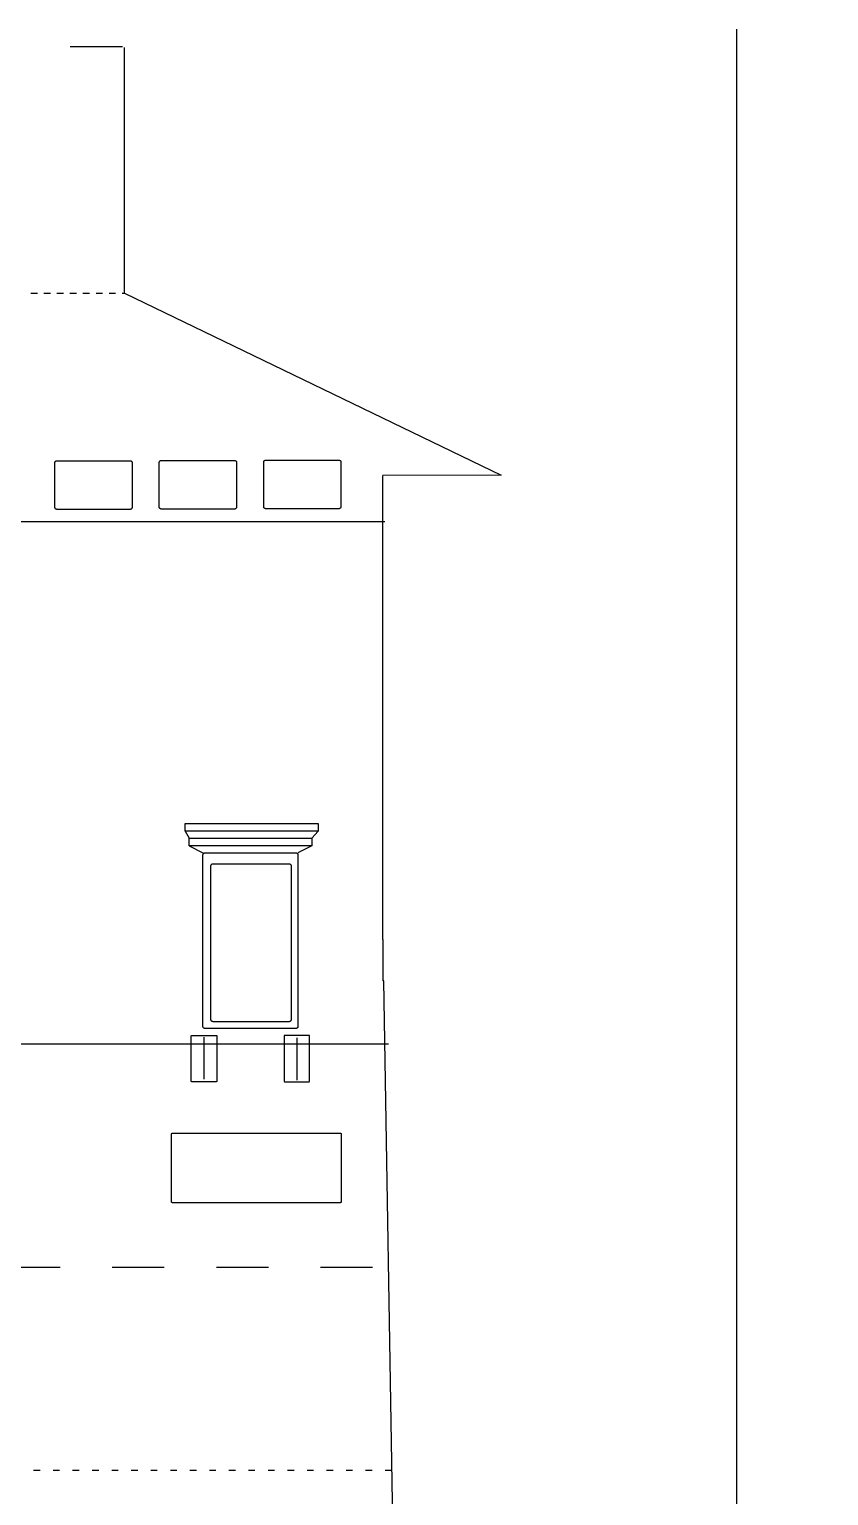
# Model space of a CAD drawing. Extents: x 1 to 211, y 73 to 297.
# Drawn here: x 148.9 to 210.3, y 183.9 to 296.4 of the extents above; entities that cross this region are included whole.
import ezdxf

# ---------------------------------------------------------------- set-up
doc = ezdxf.new("R2010")
doc.units = 0
doc.layers.add('Layer_1', color=7, linetype='CONTINUOUS')

msp = doc.modelspace()

# ---------------------------------------------------------------- linework, layer by layer
at = {"layer": 'Layer_1', "color": 7}
for points in [[(203.25654, 296.430115), (203.25654, 170.54334), (210.32589, 170.54334)], [(156.23318, 276.173899), (156.23318, 295.033215)], [(156.23318, 276.173899), (185.17835, 262.204627), (176.0759, 262.167277)], [(176.0759, 226.557064), (176.0759, 262.167277)], [(162.87402, 220.400494), (162.87402, 232.215386)], [(163.025318, 232.366684), (168.877636, 232.366684)], [(169.028934, 232.215386), (169.028934, 220.400494)], [(176.0759, 226.557064), (176.0759, 223.382062)], [(178.49144, 172.49134), (178.258, 180.89531), (176.85733, 181.82908), (176.157, 223.382062), (176.0759, 223.382062)], [(168.877636, 220.249196), (163.025318, 220.249196)], [(159.913687, 211.688622), (172.811577, 211.688622)], [(159.84709, 206.421488), (159.84709, 211.622025)], [(172.878174, 211.622025), (172.878174, 206.421488)], [(172.811577, 206.354892), (159.913687, 206.354892)]]:
    msp.add_lwpolyline(points, dxfattribs=at)
at = {"layer": 'Layer_1', "color": 1}
for points in [[(150.88513, 259.728545), (150.88513, 263.160179)], [(151.036436, 263.311485), (156.666612, 263.311485)], [(156.817918, 263.160179), (156.817918, 259.728545)], [(158.90508, 259.754306), (158.90508, 263.18594)], [(159.056386, 263.337246), (164.686562, 263.337246)], [(164.837868, 263.18594), (164.837868, 259.754306)], [(166.925, 259.780063), (166.925, 263.211697)], [(167.076306, 263.363003), (172.706482, 263.363003)], [(172.857788, 263.211697), (172.857788, 259.780063)], [(156.666612, 259.577239), (151.036436, 259.577239)], [(164.686562, 259.603), (159.056386, 259.603)], [(172.706482, 259.628757), (167.076306, 259.628757)], [(26.22523, 258.657877), (176.23514, 258.657877)], [(160.90424, 234.876442), (160.90424, 235.454745)], [(160.911646, 235.462151), (171.112362, 235.462151)], [(171.119768, 235.454745), (171.119768, 234.876442)], [(160.90423, 234.869036), (161.2002, 234.338991)], [(171.112362, 234.869036), (160.911646, 234.869036)], [(161.20021, 233.751552), (161.20021, 234.331562)], [(161.207637, 234.338989), (170.622015, 234.338989)], [(171.11975, 234.869036), (170.62943, 234.338991)], [(170.629443, 234.331562), (170.629443, 233.751552)], [(161.2002, 233.744129), (162.25854, 233.214957)], [(170.622015, 233.744124), (161.207637, 233.744124)], [(162.25854, 219.888534), (162.25854, 233.046461)], [(162.427037, 233.214958), (169.389593, 233.214958)], [(170.61642, 233.744129), (169.55808, 233.214957)], [(169.55809, 233.046461), (169.55809, 219.888534)], [(169.389593, 219.720037), (162.427037, 219.720037)], [(36.534197, 218.543336), (176.51778, 218.543336)], [(161.36407, 215.684473), (161.36407, 219.15337)], [(161.408492, 219.197792), (163.279386, 219.197792)], [(162.33632, 219.06454), (162.33632, 215.827104)], [(163.323808, 219.15337), (163.323808, 215.684473)], [(168.492842, 219.15337), (168.492842, 215.684473)], [(170.408158, 219.197792), (168.537264, 219.197792)], [(169.48101, 219.008722), (169.48101, 215.771285)], [(170.45258, 215.684473), (170.45258, 219.15337)], [(163.279386, 215.640051), (161.408492, 215.640051)], [(168.537264, 215.640051), (170.408158, 215.640051)]]:
    msp.add_lwpolyline(points, dxfattribs=at)
for points in [[(151.036436, 263.311485)], [(159.056386, 263.337246)], [(167.076306, 263.363003)], [(160.911646, 235.462151)], [(161.207637, 234.338989)], [(162.427037, 233.214958)], [(161.408492, 219.197792)], [(170.408158, 219.197792)]]:
    msp.add_lwpolyline(points, close=True, dxfattribs=at)
at = {"layer": 'Layer_1', "color": 7}
for points in [[(163.025318, 232.366684)], [(159.913687, 211.688622)]]:
    msp.add_lwpolyline(points, close=True, dxfattribs=at)
at = {"layer": 'Layer_1', "color": 5}
for points, knots in [([(152.069, 295.10314), (152.640086, 295.10314), (153.658556, 295.10314), (154.991889, 295.10314), (155.754136, 295.10314), (156.069, 295.10314)], [0, 0, 0, 0, 1.713259, 3.055407, 4, 4, 4, 4]), ([(149.043, 276.1739), (149.099247, 276.1739), (149.211, 276.1739), (149.377667, 276.1739), (149.488086, 276.1739), (149.543, 276.1739)], [0, 0, 0, 0, 0.168741, 0.335259, 0.5, 0.5, 0.5, 0.5]), ([(150.044, 276.1739), (150.100099, 276.1739), (150.211778, 276.1739), (150.378444, 276.1739), (150.489012, 276.1739), (150.544, 276.1739)], [0, 0, 0, 0, 0.168296, 0.335037, 0.5, 0.5, 0.5, 0.5]), ([(151.044, 276.1739), (151.100321, 276.1739), (151.212222, 276.1739), (151.378889, 276.1739), (151.489235, 276.1739), (151.544, 276.1739)], [0, 0, 0, 0, 0.168963, 0.335704, 0.5, 0.5, 0.5, 0.5]), ([(152.044, 276.1739), (152.100457, 276.1739), (152.212333, 276.1739), (152.378667, 276.1739), (152.488543, 276.1739), (152.543, 276.1739)], [0, 0, 0, 0, 0.16937, 0.33563, 0.499, 0.499, 0.499, 0.499]), ([(153.043, 276.1739), (153.099988, 276.1739), (153.212556, 276.1739), (153.379222, 276.1739), (153.488901, 276.1739), (153.543, 276.1739)], [0, 0, 0, 0, 0.170963, 0.337704, 0.5, 0.5, 0.5, 0.5]), ([(154.044, 276.1739), (154.101877, 276.1739), (154.215333, 276.1739), (154.382, 276.1739), (154.49079, 276.1739), (154.544, 276.1739)], [0, 0, 0, 0, 0.17363, 0.34037, 0.5, 0.5, 0.5, 0.5]), ([(155.044, 276.1739), (155.104321, 276.1739), (155.220222, 276.1739), (155.386889, 276.1739), (155.493235, 276.1739), (155.544, 276.1739)], [0, 0, 0, 0, 0.180963, 0.347704, 0.5, 0.5, 0.5, 0.5]), ([(156.044, 276.1739), (156.078852, 276.1739), (156.134778, 276.1739), (156.197778, 276.1739), (156.225926, 276.1739), (156.233, 276.1739)], [0, 0, 0, 0, 0.104556, 0.167778, 0.189, 0.189, 0.189, 0.189]), ([(147.29, 201.4048), (147.741975, 201.4048), (148.638444, 201.4048), (149.971778, 201.4048), (150.853136, 201.4048), (151.29, 201.4048)], [0, 0, 0, 0, 1.355926, 2.689407, 4, 4, 4, 4]), ([(155.291, 201.4048), (155.747272, 201.4048), (156.648111, 201.4048), (157.981444, 201.4048), (158.858506, 201.4048), (159.291, 201.4048)], [0, 0, 0, 0, 1.368815, 2.702519, 4, 4, 4, 4]), ([(163.291, 201.4048), (163.758099, 201.4048), (164.67, 201.4048), (166.003667, 201.4048), (166.870235, 201.4048), (167.292, 201.4048)], [0, 0, 0, 0, 1.401296, 2.735704, 4.001, 4.001, 4.001, 4.001]), ([(171.291, 201.4048), (171.832963, 201.4048), (172.820889, 201.4048), (174.153889, 201.4048), (174.944926, 201.4048), (175.29, 201.4048)], [0, 0, 0, 0, 1.625889, 2.963778, 3.999, 3.999, 3.999, 3.999]), ([(149.251, 185.826), (149.306654, 185.826), (149.417889, 185.826), (149.584556, 185.826), (149.695568, 185.826), (149.751, 185.826)], [0, 0, 0, 0, 0.166963, 0.333704, 0.5, 0.5, 0.5, 0.5]), ([(150.751, 185.826), (150.806654, 185.826), (150.917889, 185.826), (151.084556, 185.826), (151.195568, 185.826), (151.251, 185.826)], [0, 0, 0, 0, 0.166963, 0.333704, 0.5, 0.5, 0.5, 0.5]), ([(152.251, 185.826), (152.306654, 185.826), (152.417889, 185.826), (152.584556, 185.826), (152.695568, 185.826), (152.751, 185.826)], [0, 0, 0, 0, 0.166963, 0.333704, 0.5, 0.5, 0.5, 0.5]), ([(153.751, 185.826), (153.806889, 185.826), (153.918444, 185.826), (154.085444, 185.826), (154.196556, 185.826), (154.252, 185.826)], [0, 0, 0, 0, 0.167667, 0.334667, 0.501, 0.501, 0.501, 0.501]), ([(155.253, 185.826), (155.308889, 185.826), (155.420444, 185.826), (155.587444, 185.826), (155.698556, 185.826), (155.754, 185.826)], [0, 0, 0, 0, 0.167667, 0.334667, 0.501, 0.501, 0.501, 0.501]), ([(156.754, 185.826), (156.809642, 185.826), (156.920778, 185.826), (157.087111, 185.826), (157.197802, 185.826), (157.253, 185.826)], [0, 0, 0, 0, 0.166926, 0.333407, 0.499, 0.499, 0.499, 0.499]), ([(158.254, 185.826), (158.309568, 185.826), (158.420556, 185.826), (158.586889, 185.826), (158.697654, 185.826), (158.753, 185.826)], [0, 0, 0, 0, 0.166704, 0.332963, 0.499, 0.499, 0.499, 0.499]), ([(159.754, 185.826), (159.809654, 185.826), (159.920889, 185.826), (160.087556, 185.826), (160.198568, 185.826), (160.254, 185.826)], [0, 0, 0, 0, 0.166963, 0.333704, 0.5, 0.5, 0.5, 0.5]), ([(161.255, 185.826), (161.310654, 185.826), (161.421889, 185.826), (161.588556, 185.826), (161.699568, 185.826), (161.755, 185.826)], [0, 0, 0, 0, 0.166963, 0.333704, 0.5, 0.5, 0.5, 0.5]), ([(162.755, 185.826), (162.810877, 185.826), (162.922333, 185.826), (163.089, 185.826), (163.19979, 185.826), (163.255, 185.826)], [0, 0, 0, 0, 0.16763, 0.33437, 0.5, 0.5, 0.5, 0.5]), ([(164.256, 185.826), (164.311642, 185.826), (164.422778, 185.826), (164.589111, 185.826), (164.699802, 185.826), (164.755, 185.826)], [0, 0, 0, 0, 0.166926, 0.333407, 0.499, 0.499, 0.499, 0.499]), ([(165.756, 185.826), (165.811877, 185.826), (165.923333, 185.826), (166.09, 185.826), (166.20079, 185.826), (166.256, 185.826)], [0, 0, 0, 0, 0.16763, 0.33437, 0.5, 0.5, 0.5, 0.5]), ([(167.256, 185.826), (167.311877, 185.826), (167.423333, 185.826), (167.59, 185.826), (167.70079, 185.826), (167.756, 185.826)], [0, 0, 0, 0, 0.16763, 0.33437, 0.5, 0.5, 0.5, 0.5]), ([(168.757, 185.826), (168.812864, 185.826), (168.924222, 185.826), (169.090556, 185.826), (169.201025, 185.826), (169.256, 185.826)], [0, 0, 0, 0, 0.167593, 0.334074, 0.499, 0.499, 0.499, 0.499]), ([(170.255, 185.826), (170.311321, 185.826), (170.423222, 185.826), (170.589889, 185.826), (170.700235, 185.826), (170.755, 185.826)], [0, 0, 0, 0, 0.168963, 0.335704, 0.5, 0.5, 0.5, 0.5]), ([(171.756, 185.826), (171.812309, 185.826), (171.924111, 185.826), (172.090444, 185.826), (172.200469, 185.826), (172.255, 185.826)], [0, 0, 0, 0, 0.168926, 0.335407, 0.499, 0.499, 0.499, 0.499]), ([(173.255, 185.826), (173.311765, 185.826), (173.424111, 185.826), (173.590778, 185.826), (173.700679, 185.826), (173.755, 185.826)], [0, 0, 0, 0, 0.170296, 0.337037, 0.5, 0.5, 0.5, 0.5]), ([(174.755, 185.826), (174.813111, 185.826), (174.926889, 185.826), (175.093889, 185.826), (175.202778, 185.826), (175.256, 185.826)], [0, 0, 0, 0, 0.174333, 0.341333, 0.501, 0.501, 0.501, 0.501]), ([(176.256, 185.826), (176.323519, 185.826), (176.446778, 185.826), (176.613778, 185.826), (176.713259, 185.826), (176.757, 185.826)], [0, 0, 0, 0, 0.202556, 0.369778, 0.501, 0.501, 0.501, 0.501])]:
    msp.add_open_spline(points, degree=3, knots=knots, dxfattribs=at)
at = {"layer": 'Layer_1', "color": 1}
for points, knots in [([(150.88513, 263.160179), (150.886139, 263.17342), (150.888148, 263.199793), (150.904023, 263.236688), (150.928177, 263.268438), (150.959927, 263.292592), (150.996822, 263.308467), (151.023195, 263.310476), (151.036436, 263.311485)], [0, 0, 0, 0, 0.039608, 0.078889, 0.118497, 0.158105, 0.197385, 0.236994, 0.236994, 0.236994, 0.236994]), ([(156.666612, 263.311485), (156.679853, 263.310476), (156.706226, 263.308467), (156.743121, 263.292592), (156.774871, 263.268438), (156.799024, 263.236688), (156.8149, 263.199793), (156.816909, 263.17342), (156.817918, 263.160179)], [0, 0, 0, 0, 0.039608, 0.078889, 0.118497, 0.158105, 0.197385, 0.236994, 0.236994, 0.236994, 0.236994]), ([(158.90508, 263.18594), (158.906089, 263.199181), (158.908098, 263.225554), (158.923973, 263.262449), (158.948127, 263.294199), (158.979877, 263.318353), (159.016772, 263.334228), (159.043145, 263.336237), (159.056386, 263.337246)], [0, 0, 0, 0, 0.039608, 0.078889, 0.118497, 0.158105, 0.197385, 0.236994, 0.236994, 0.236994, 0.236994]), ([(164.686562, 263.337246), (164.699803, 263.336237), (164.726176, 263.334228), (164.763071, 263.318353), (164.794821, 263.294199), (164.818974, 263.262449), (164.83485, 263.225554), (164.836859, 263.199181), (164.837868, 263.18594)], [0, 0, 0, 0, 0.039608, 0.078889, 0.118497, 0.158105, 0.197385, 0.236994, 0.236994, 0.236994, 0.236994]), ([(166.925, 263.211697), (166.926009, 263.224938), (166.928018, 263.251311), (166.943893, 263.288206), (166.968047, 263.319956), (166.999797, 263.34411), (167.036692, 263.359985), (167.063065, 263.361994), (167.076306, 263.363003)], [0, 0, 0, 0, 0.039608, 0.078889, 0.118497, 0.158105, 0.197385, 0.236994, 0.236994, 0.236994, 0.236994]), ([(172.706482, 263.363003), (172.719723, 263.361994), (172.746096, 263.359985), (172.782991, 263.34411), (172.814741, 263.319956), (172.838894, 263.288206), (172.85477, 263.251311), (172.856779, 263.224938), (172.857788, 263.211697)], [0, 0, 0, 0, 0.039608, 0.078889, 0.118497, 0.158105, 0.197385, 0.236994, 0.236994, 0.236994, 0.236994]), ([(151.036436, 259.577239), (151.023195, 259.578247), (150.996822, 259.580256), (150.959927, 259.596132), (150.928177, 259.620286), (150.904023, 259.652036), (150.888148, 259.688931), (150.886139, 259.715304), (150.88513, 259.728545)], [0, 0, 0, 0, 0.039608, 0.078889, 0.118497, 0.158105, 0.197385, 0.236994, 0.236994, 0.236994, 0.236994]), ([(156.817918, 259.728545), (156.816909, 259.715304), (156.8149, 259.688931), (156.799024, 259.652036), (156.774871, 259.620286), (156.743121, 259.596132), (156.706226, 259.580256), (156.679853, 259.578247), (156.666612, 259.577239)], [0, 0, 0, 0, 0.039608, 0.078889, 0.118497, 0.158105, 0.197385, 0.236994, 0.236994, 0.236994, 0.236994]), ([(159.056386, 259.603), (159.043145, 259.604008), (159.016772, 259.606017), (158.979877, 259.621893), (158.948127, 259.646047), (158.923973, 259.677797), (158.908098, 259.714692), (158.906089, 259.741065), (158.90508, 259.754306)], [0, 0, 0, 0, 0.039608, 0.078889, 0.118497, 0.158105, 0.197385, 0.236994, 0.236994, 0.236994, 0.236994]), ([(164.837868, 259.754306), (164.836859, 259.741065), (164.83485, 259.714692), (164.818974, 259.677797), (164.794821, 259.646047), (164.763071, 259.621893), (164.726176, 259.606017), (164.699803, 259.604008), (164.686562, 259.603)], [0, 0, 0, 0, 0.039608, 0.078889, 0.118497, 0.158105, 0.197385, 0.236994, 0.236994, 0.236994, 0.236994]), ([(167.076306, 259.628757), (167.063065, 259.629765), (167.036692, 259.631774), (166.999797, 259.64765), (166.968047, 259.671804), (166.943893, 259.703554), (166.928018, 259.740449), (166.926009, 259.766822), (166.925, 259.780063)], [0, 0, 0, 0, 0.039608, 0.078889, 0.118497, 0.158105, 0.197385, 0.236994, 0.236994, 0.236994, 0.236994]), ([(172.857788, 259.780063), (172.856779, 259.766822), (172.85477, 259.740449), (172.838894, 259.703554), (172.814741, 259.671804), (172.782991, 259.64765), (172.746096, 259.631774), (172.719723, 259.629765), (172.706482, 259.628757)], [0, 0, 0, 0, 0.039608, 0.078889, 0.118497, 0.158105, 0.197385, 0.236994, 0.236994, 0.236994, 0.236994]), ([(160.90424, 235.454745), (160.904289, 235.455393), (160.904388, 235.456684), (160.905165, 235.45849), (160.906347, 235.460044), (160.907901, 235.461226), (160.909707, 235.462003), (160.910998, 235.462102), (160.911646, 235.462151)], [0, 0, 0, 0, 0.001939, 0.003861, 0.0058, 0.007738, 0.009661, 0.0116, 0.0116, 0.0116, 0.0116]), ([(171.112362, 235.462151), (171.11301, 235.462102), (171.114301, 235.462003), (171.116107, 235.461226), (171.117661, 235.460044), (171.118843, 235.45849), (171.11962, 235.456684), (171.119719, 235.455393), (171.119768, 235.454745)], [0, 0, 0, 0, 0.001939, 0.003861, 0.0058, 0.007738, 0.009661, 0.0116, 0.0116, 0.0116, 0.0116]), ([(160.911646, 234.869036), (160.910998, 234.869086), (160.909707, 234.869184), (160.907901, 234.869961), (160.906347, 234.871143), (160.905165, 234.872697), (160.904388, 234.874503), (160.904289, 234.875794), (160.90424, 234.876442)], [0, 0, 0, 0, 0.001939, 0.003861, 0.0058, 0.007738, 0.009661, 0.0116, 0.0116, 0.0116, 0.0116]), ([(161.20021, 234.331562), (161.20026, 234.332212), (161.200358, 234.333506), (161.201137, 234.335317), (161.202323, 234.336876), (161.203882, 234.338062), (161.205693, 234.338841), (161.206987, 234.338939), (161.207637, 234.338989)], [0, 0, 0, 0, 0.001944, 0.003873, 0.005817, 0.007761, 0.009689, 0.011634, 0.011634, 0.011634, 0.011634]), ([(170.622015, 234.338989), (170.622665, 234.338939), (170.62396, 234.338841), (170.625771, 234.338062), (170.627329, 234.336876), (170.628515, 234.335317), (170.629294, 234.333506), (170.629393, 234.332212), (170.629443, 234.331562)], [0, 0, 0, 0, 0.001944, 0.003873, 0.005817, 0.007761, 0.009689, 0.011634, 0.011634, 0.011634, 0.011634]), ([(171.119768, 234.876442), (171.119719, 234.875794), (171.11962, 234.874503), (171.118843, 234.872697), (171.117661, 234.871143), (171.116107, 234.869961), (171.114301, 234.869184), (171.11301, 234.869086), (171.112362, 234.869036)], [0, 0, 0, 0, 0.001939, 0.003861, 0.0058, 0.007738, 0.009661, 0.0116, 0.0116, 0.0116, 0.0116]), ([(161.207637, 233.744124), (161.206987, 233.744174), (161.205693, 233.744272), (161.203882, 233.745052), (161.202323, 233.746237), (161.201137, 233.747796), (161.200358, 233.749607), (161.20026, 233.750902), (161.20021, 233.751552)], [0, 0, 0, 0, 0.001944, 0.003873, 0.005817, 0.007761, 0.009689, 0.011634, 0.011634, 0.011634, 0.011634]), ([(162.25854, 233.046461), (162.259663, 233.061207), (162.2619, 233.090576), (162.27958, 233.131663), (162.306478, 233.16702), (162.341835, 233.193918), (162.382922, 233.211598), (162.412291, 233.213835), (162.427037, 233.214958)], [0, 0, 0, 0, 0.044108, 0.087851, 0.13196, 0.176068, 0.219811, 0.263919, 0.263919, 0.263919, 0.263919]), ([(169.389593, 233.214958), (169.404339, 233.213835), (169.433708, 233.211598), (169.474795, 233.193918), (169.510152, 233.16702), (169.53705, 233.131663), (169.55473, 233.090576), (169.556967, 233.061207), (169.55809, 233.046461)], [0, 0, 0, 0, 0.044108, 0.087851, 0.13196, 0.176068, 0.219811, 0.263919, 0.263919, 0.263919, 0.263919]), ([(170.629443, 233.751552), (170.629393, 233.750902), (170.629294, 233.749607), (170.628515, 233.747796), (170.627329, 233.746237), (170.625771, 233.745052), (170.62396, 233.744272), (170.622665, 233.744174), (170.622015, 233.744124)], [0, 0, 0, 0, 0.001944, 0.003873, 0.005817, 0.007761, 0.009689, 0.011634, 0.011634, 0.011634, 0.011634]), ([(162.427037, 219.720037), (162.412291, 219.72116), (162.382922, 219.723397), (162.341835, 219.741077), (162.306478, 219.767975), (162.27958, 219.803332), (162.2619, 219.844419), (162.259663, 219.873788), (162.25854, 219.888534)], [0, 0, 0, 0, 0.044108, 0.087851, 0.13196, 0.176068, 0.219811, 0.263919, 0.263919, 0.263919, 0.263919]), ([(169.55809, 219.888534), (169.556967, 219.873788), (169.55473, 219.844419), (169.53705, 219.803332), (169.510152, 219.767975), (169.474795, 219.741077), (169.433708, 219.723397), (169.404339, 219.72116), (169.389593, 219.720037)], [0, 0, 0, 0, 0.044108, 0.087851, 0.13196, 0.176068, 0.219811, 0.263919, 0.263919, 0.263919, 0.263919]), ([(161.36407, 219.15337), (161.364366, 219.157258), (161.364956, 219.165001), (161.369617, 219.175832), (161.376708, 219.185154), (161.38603, 219.192245), (161.396861, 219.196906), (161.404604, 219.197496), (161.408492, 219.197792)], [0, 0, 0, 0, 0.011629, 0.023161, 0.034789, 0.046418, 0.05795, 0.069579, 0.069579, 0.069579, 0.069579]), ([(163.279386, 219.197792), (163.283274, 219.197496), (163.291016, 219.196906), (163.301848, 219.192245), (163.31117, 219.185154), (163.318261, 219.175832), (163.322922, 219.165001), (163.323512, 219.157258), (163.323808, 219.15337)], [0, 0, 0, 0, 0.011629, 0.023161, 0.034789, 0.046418, 0.05795, 0.069579, 0.069579, 0.069579, 0.069579]), ([(168.537264, 219.197792), (168.533376, 219.197496), (168.525634, 219.196906), (168.514802, 219.192245), (168.50548, 219.185154), (168.498389, 219.175832), (168.493728, 219.165001), (168.493138, 219.157258), (168.492842, 219.15337)], [0, 0, 0, 0, 0.011629, 0.023161, 0.034789, 0.046418, 0.05795, 0.069579, 0.069579, 0.069579, 0.069579]), ([(170.45258, 219.15337), (170.451358, 219.161154), (170.448951, 219.176491), (170.431279, 219.194163), (170.415942, 219.19657), (170.408158, 219.197792)], [0, 0, 0, 0, 0.023226, 0.045764, 0.06899, 0.06899, 0.06899, 0.06899]), ([(161.408492, 215.640051), (161.404604, 215.640347), (161.396861, 215.640937), (161.38603, 215.645598), (161.376708, 215.652689), (161.369617, 215.66201), (161.364956, 215.672842), (161.364366, 215.680585), (161.36407, 215.684473)], [0, 0, 0, 0, 0.011629, 0.023161, 0.034789, 0.046418, 0.05795, 0.069579, 0.069579, 0.069579, 0.069579]), ([(163.323808, 215.684473), (163.323512, 215.680585), (163.322922, 215.672842), (163.318261, 215.66201), (163.31117, 215.652689), (163.301848, 215.645598), (163.291016, 215.640937), (163.283274, 215.640347), (163.279386, 215.640051)], [0, 0, 0, 0, 0.011629, 0.023161, 0.034789, 0.046418, 0.05795, 0.069579, 0.069579, 0.069579, 0.069579]), ([(168.492842, 215.684473), (168.493138, 215.680585), (168.493728, 215.672842), (168.498389, 215.66201), (168.50548, 215.652689), (168.514802, 215.645598), (168.525634, 215.640937), (168.533376, 215.640347), (168.537264, 215.640051)], [0, 0, 0, 0, 0.011629, 0.023161, 0.034789, 0.046418, 0.05795, 0.069579, 0.069579, 0.069579, 0.069579]), ([(170.408158, 215.640051), (170.415942, 215.641273), (170.431279, 215.64368), (170.448951, 215.661352), (170.451358, 215.676689), (170.45258, 215.684473)], [0, 0, 0, 0, 0.023226, 0.045764, 0.06899, 0.06899, 0.06899, 0.06899])]:
    msp.add_open_spline(points, degree=3, knots=knots, dxfattribs=at)
at = {"layer": 'Layer_1', "color": 7}
for points, knots in [([(162.87402, 232.215386), (162.875029, 232.228626), (162.877037, 232.254998), (162.892912, 232.291891), (162.917065, 232.323639), (162.948813, 232.347792), (162.985706, 232.363667), (163.012078, 232.365675), (163.025318, 232.366684)], [0, 0, 0, 0, 0.039606, 0.078884, 0.118491, 0.158097, 0.197375, 0.236981, 0.236981, 0.236981, 0.236981]), ([(168.877636, 232.366684), (168.890877, 232.365675), (168.917248, 232.363667), (168.954141, 232.347792), (168.98589, 232.323639), (169.010042, 232.291891), (169.025917, 232.254998), (169.027926, 232.228626), (169.028934, 232.215386)], [0, 0, 0, 0, 0.039606, 0.078884, 0.118491, 0.158097, 0.197375, 0.236981, 0.236981, 0.236981, 0.236981]), ([(163.025318, 220.249196), (163.012078, 220.250205), (162.985706, 220.252213), (162.948813, 220.268088), (162.917065, 220.292241), (162.892912, 220.323989), (162.877037, 220.360882), (162.875029, 220.387254), (162.87402, 220.400494)], [0, 0, 0, 0, 0.039606, 0.078884, 0.118491, 0.158097, 0.197375, 0.236981, 0.236981, 0.236981, 0.236981]), ([(169.028934, 220.400494), (169.027926, 220.387254), (169.025917, 220.360882), (169.010042, 220.323989), (168.98589, 220.292241), (168.954141, 220.268088), (168.917248, 220.252213), (168.890877, 220.250205), (168.877636, 220.249196)], [0, 0, 0, 0, 0.039606, 0.078884, 0.118491, 0.158097, 0.197375, 0.236981, 0.236981, 0.236981, 0.236981]), ([(159.84709, 211.622025), (159.847534, 211.627853), (159.848418, 211.639461), (159.855406, 211.6557), (159.866037, 211.669675), (159.880012, 211.680306), (159.896251, 211.687294), (159.907859, 211.688178), (159.913687, 211.688622)], [0, 0, 0, 0, 0.017433, 0.034722, 0.052156, 0.069589, 0.086878, 0.104311, 0.104311, 0.104311, 0.104311]), ([(172.811577, 211.688622), (172.817405, 211.688178), (172.829013, 211.687294), (172.845252, 211.680306), (172.859227, 211.669675), (172.869858, 211.6557), (172.876846, 211.639461), (172.87773, 211.627853), (172.878174, 211.622025)], [0, 0, 0, 0, 0.017433, 0.034722, 0.052156, 0.069589, 0.086878, 0.104311, 0.104311, 0.104311, 0.104311]), ([(159.913687, 206.354892), (159.907859, 206.355336), (159.896251, 206.35622), (159.880012, 206.363208), (159.866037, 206.373839), (159.855406, 206.387813), (159.848418, 206.404052), (159.847534, 206.41566), (159.84709, 206.421488)], [0, 0, 0, 0, 0.017433, 0.034722, 0.052156, 0.069589, 0.086878, 0.104311, 0.104311, 0.104311, 0.104311]), ([(172.878174, 206.421488), (172.87773, 206.41566), (172.876846, 206.404052), (172.869858, 206.387813), (172.859227, 206.373839), (172.845252, 206.363208), (172.829013, 206.35622), (172.817405, 206.355336), (172.811577, 206.354892)], [0, 0, 0, 0, 0.017433, 0.034722, 0.052156, 0.069589, 0.086878, 0.104311, 0.104311, 0.104311, 0.104311])]:
    msp.add_open_spline(points, degree=3, knots=knots, dxfattribs=at)

doc.saveas('drawing.dxf')
